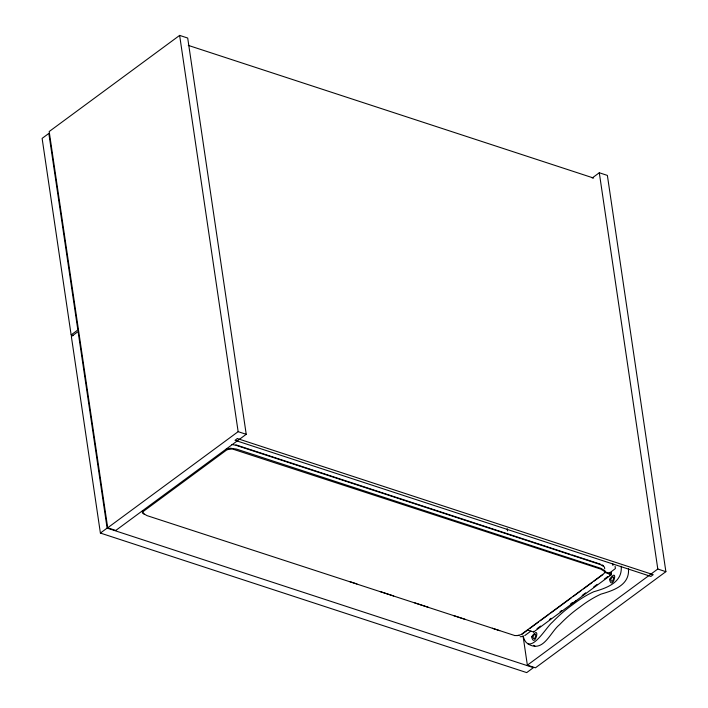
<?xml version="1.0" encoding="UTF-8"?>
<svg xmlns="http://www.w3.org/2000/svg" width="708" height="708" viewBox="0 0 708 708"><rect width="100%" height="100%" fill="white"/><g stroke="black" fill="none" stroke-linecap="round" stroke-linejoin="round"><path stroke-width="1.06" d="M604.721 568.772L604.446 567.002L600.411 564.577L235.985 445.297L231.923 444.474M142.892 510.495L142.219 511.247L142.494 513.017L146.999 515.619L515.026 635.625M179.637 35.4L49.188 131.538L107.705 527.796L115.785 530.442L246.225 434.305L187.708 38.046L179.637 35.4L238.145 431.659L107.705 527.796M71.136 334.928L77.853 329.981L48.834 133.431L42.117 138.387L71.136 334.928L73.234 335.619M100.394 533.062L107.112 528.106L533.425 667.644L526.708 672.6L100.394 533.062L71.366 336.521L78.092 331.565L107.112 528.106M592.198 177.991L599.295 172.761L607.375 175.407L665.883 571.666L535.443 667.803L527.363 665.157L523.008 635.678M521.663 634.465L527.841 629.916M529.602 628.615L538.425 622.111M540.195 620.81L549.019 614.305M550.78 613.004L571.082 598.048M572.843 596.747L581.666 590.242M583.436 588.941L592.26 582.436M594.021 581.135L602.853 574.63M524.743 635.607L530.92 631.058M608.579 573.825L615.42 568.515L615.084 566.32M537.036 628.677L540.576 626.076M549.417 619.553L551.187 618.252M560.019 611.739L561.789 610.438M570.63 603.924L572.4 602.614L572.515 603.375L576.418 600.499M582.144 595.437L585.684 592.826M593.658 586.95L597.198 584.339M604.287 579.117L607.827 576.507M609.606 575.197L611.376 573.896L605.163 571.86M527.398 629.987L533.611 632.014L611.482 574.63M527.363 665.157L657.803 569.02L665.883 571.666M225.843 449.359L230.445 448.208L236.552 449.102L600.968 568.382L605.013 570.807L605.287 572.577L611.491 574.657L611.34 573.692M229.02 448.704L230.702 448.553M518.937 635.457L515.017 635.545M516.867 635.687L521.026 634.642L603.933 573.542L604.552 572.843L604.305 571.25L600.632 569.055L232.605 449.049L229.082 449.129L226.604 450.031L143.697 511.132L142.954 512.601L144.158 514.229M520.15 636.758L522.017 636.598M523.212 636.306C529.265 657.847 545.62 627.589 552.346 622.261A150.397 89.712 -71.9 0 1 560.886 614.04L563.798 611.517A153.034 91.288 -71.9 0 1 572.701 604.65A153.034 91.288 -71.9 0 1 581.684 598.34L584.693 596.49A150.397 89.712 -71.9 0 1 593.746 591.746C606.287 588.127 622.863 582.604 621.173 566.152M527.646 643.705C543.434 653.581 549.948 632.324 559.594 624.633A150.397 89.712 -71.9 0 1 568.126 616.411L571.046 613.889A153.034 91.288 -71.9 0 1 579.949 607.021A153.034 91.288 -71.9 0 1 588.923 600.711L591.941 598.862A150.397 89.712 -71.9 0 1 600.995 594.118C613.535 590.499 630.111 584.976 628.421 568.524M188.301 45.392L593.658 178.071M238.145 431.659L246.225 434.305M235.923 444.872L569.887 554.187M571.993 554.868L600.349 564.152M609.181 572.374L611.252 573.046L611.11 572.082M349.575 581.525L356.921 583.932M380.019 591.49L393.675 595.959M414.667 602.827L428.322 607.296M453.518 615.544L465.067 619.323M492.361 628.261L499.715 630.669M533.575 645.36L534.894 646.077M602.083 564.851L603.455 565.674M599.295 172.761L657.803 569.02M612.641 563.48L612.933 565.453M533.505 631.288L533.611 632.014M507.211 528.699L507.539 530.885M531.655 636.74C534.381 649.59 541.726 622.748 531.655 636.74M532.779 636.616C534.549 643.908 538.31 628.686 532.779 636.616M609.526 579.348C612.252 592.207 619.597 565.365 609.526 579.348M610.65 579.224C612.42 586.516 616.181 571.303 610.65 579.224M237.366 438.553L234.994 440.305L650.856 576.418L653.227 574.675L237.366 438.553"/></g></svg>
